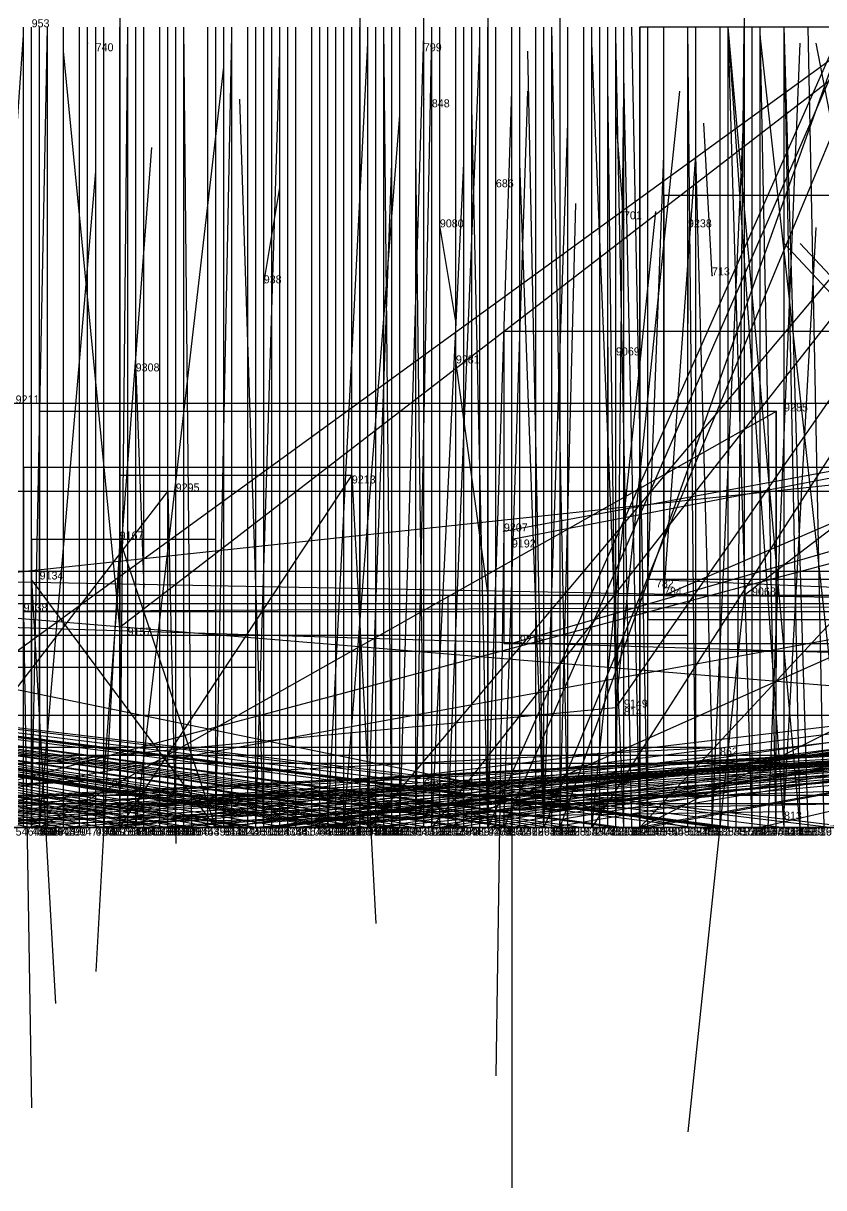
# Model space of a CAD drawing. Extents: x -0.07 to 1.1, y -0.07 to 1.1.
# Drawn here: x 0.804 to 0.904, y -0.045 to 0.1005 of the extents above; entities that cross this region are included whole.
import ezdxf

# ---------------------------------------------------------------- set-up
doc = ezdxf.new("R2010")
doc.units = 0
for name, color, linetype in [('Clients', 3, 'CONTINUOUS'), ('Facilities', 3, 'CONTINUOUS'), ('Facilities_lines', 3, 'CONTINUOUS'), ('Min_max_boxes', 1, 'CONTINUOUS'), ('Normals', 1, 'CONTINUOUS'), ('Source_points', 5, 'CONTINUOUS'), ('Text', 3, 'CONTINUOUS')]:
    doc.layers.add(name, color=color, linetype=linetype)

msp = doc.modelspace()

# ---------------------------------------------------------------- linework, layer by layer
at = {"layer": 'Clients', "color": 5}
for p in [(0.845, 0.044, 1), (0.822, 0.042, 1), (0.864, 0.037, 1), (0.816, 0.036, 1), (0.865, 0.036, 1), (0.805, 0.031, 1), (0.882, 0.031), (0.884, 0.029), (0.894, 0.029, 1), (0.804, 0.027, 1), (0.816, 0.025, 1), (0.865, 0.023, 1), (0.878, 0.015), (0.878, 0.015, 1), (0.89, 0.01), (0.814, 0.006), (0.854, 0.005), (0.899, 0.002), (0.804, 0, 0.488), (0.804, 0, 0.466), (0.805, 0, 0.075), (0.805, 0, 0.334), (0.805, 0, 0.665), (0.806, 0, 0.005), (0.806, 0, 0.811), (0.807, 0, 0.335), (0.807, 0, 0.262), (0.809, 0, 0.357), (0.809, 0, 0.463), (0.811, 0, 0.182), (0.812, 0, 0.784), (0.813, 0, 0.453), (0.813, 0, 0.494), (0.814, 0, 0.214), (0.814, 0, 0.836), (0.816, 0, 0.58), (0.817, 0, 0.234), (0.817, 0, 0.315), (0.818, 0, 0.114), (0.818, 0, 0.106), (0.818, 0, 0.311), (0.819, 0, 0.742), (0.821, 0, 0.141), (0.821, 0, 0.482), (0.821, 0, 0.594), (0.822, 0, 0.187), (0.822, 0, 0.145), (0.823, 0, 0.47), (0.824, 0, 0.093), (0.824, 0, 0.089), (0.824, 0, 0.398), (0.825, 0, 0.066), (0.827, 0, 0.463), (0.827, 0, 0.651), (0.828, 0, 0.238), (0.829, 0, 0.531), (0.829, 0, 0.855), (0.83, 0, 0.201), (0.832, 0, 0.299), (0.833, 0, 0.631), (0.834, 0, 0.014), (0.834, 0, 0.56), (0.835, 0, 0.551), (0.836, 0, 0.592), (0.837, 0, 0.142), (0.837, 0, 0.324), (0.838, 0, 0.636), (0.84, 0, 0.613), (0.841, 0, 0.453), (0.841, 0, 0.826), (0.842, 0, 0.082), (0.843, 0, 0.213), (0.843, 0, 0.835), (0.844, 0, 0.183), (0.844, 0, 0.272), (0.845, 0, 0.111), (0.845, 0, 0.757), (0.846, 0, 0.396), (0.847, 0, 0.103), (0.847, 0, 0.991), (0.848, 0, 0.479), (0.848, 0, 0.497), (0.848, 0, 0.64), (0.849, 0, 0.158), (0.85, 0, 0.07), (0.85, 0, 0.347), (0.851, 0, 0.079), (0.853, 0, 0.103), (0.853, 0, 0.726), (0.854, 0, 0.599), (0.855, 0, 0.146), (0.855, 0, 0.978), (0.856, 0, 0.553), (0.858, 0, 0.52), (0.859, 0, 0.314), (0.86, 0, 0.137), (0.862, 0, 0.009), (0.862, 0, 0.863), (0.862, 0, 0.96), (0.863, 0, 0.696), (0.864, 0, 0.96), (0.865, 0, 0.21), (0.865, 0, 0.622), (0.865, 0, 0.755), (0.866, 0, 0.215), (0.866, 0, 0.682), (0.868, 0, 0.108), (0.869, 0, 0.004), (0.869, 0, 0.97), (0.87, 0, 0.137), (0.87, 0, 0.556), (0.871, 0, 0.991), (0.872, 0, 0.071), (0.872, 0, 0.177), (0.874, 0, 0.121), (0.875, 0, 0.99), (0.878, 0, 0.158), (0.879, 0, 0.24), (0.879, 0, 0.199), (0.881, 0, 0.618), (0.882, 0, 0.633), (0.888, 0, 0.109), (0.888, 0, 0.113), (0.89, 0, 0.013), (0.891, 0, 0.142), (0.892, 0, 0.142), (0.893, 0, 0.085), (0.896, 0, 0.873), (0.899, 0, 0.221), (0.899, 0, 0.133)]:
    msp.add_point(p, dxfattribs=at)
at = {"layer": 'Facilities', "color": 3}
for p in [(0.812, 0.098), (0.854, 0.098), (0.854, 0.091), (0.862, 0.081), (0.879, 0.076), (0.856, 0.075, 1), (0.887, 0.075, 1), (0.89, 0.069), (0.834, 0.068), (0.877, 0.06, 1), (0.818, 0.057, 1), (0.858, 0.058, 1), (0.898, 0.052, 1), (0.816, 0, 0.916), (0.818, 0, 0.017), (0.821, 0, 0.895), (0.828, 0, 0.925), (0.833, 0, 0.937), (0.842, 0, 0.936), (0.844, 0, 0.968), (0.848, 0, 0.884), (0.851, 0, 0.926), (0.853, 0, 0.929), (0.855, 0, 0.436), (0.857, 0, 0.938), (0.86, 0, 0.49), (0.861, 0, 0.405), (0.869, 0, 0.036), (0.869, 0, 0.534), (0.87, 0, 0.784), (0.87, 0, 0.938), (0.875, 0, 0.481), (0.875, 0, 0.336), (0.875, 0, 0.712), (0.876, 0, 0.5), (0.877, 0, 0.585), (0.878, 0, 0.958), (0.879, 0, 0.034), (0.879, 0, 0.306), (0.88, 0, 0.924), (0.881, 0, 0.955), (0.882, 0, 0.059), (0.884, 0, 0.271), (0.884, 0, 0.666), (0.887, 0, 0.747), (0.887, 0, 0.884), (0.888, 0, 0.338), (0.888, 0, 0.747), (0.892, 0, 0.345), (0.892, 0, 0.684), (0.895, 0, 0.079), (0.895, 0, 0.278), (0.895, 0, 0.492), (0.895, 0, 0.553), (0.895, 0, 0.772), (0.895, 0, 0.826), (0.897, 0, 0.047), (0.898, 0, 0.416), (0.899, 0, 0.572), (0.899, 0, 0.543), (0.899, 0, 0.724), (0.901, 0, 0.649), (0.901, 0, 0.733), (0.902, 0, 0.832)]:
    msp.add_point(p, dxfattribs=at)
at = {"layer": 'Facilities_lines', "color": 3}
for p, q in [((0.973, 0.286, 1), (0.871, 0, 0.991)), ((0.977, 0.26, 1), (0.862, 0, 0.96)), ((0.977, 0.26, 1), (0.864, 0, 0.96)), ((0.977, 0.26, 1), (0.869, 0, 0.97)), ((0.964, 0.139, 1), (0.788, 0.011, 1)), ((0.964, 0.139, 1), (0.816, 0.025, 1)), ((0.964, 0.139, 1), (0.847, 0, 0.991)), ((0.964, 0.139, 1), (0.855, 0, 0.978)), ((0.964, 0.139, 1), (0.875, 0, 0.99)), ((0.964, 0.139, 1), (0.878, 0.015, 1)), ((1, 0.11, 0.94), (0.894, 0.029, 1)), ((0.881, 0, 0.955), (0.974, 0.1, 1)), ((1, 0.079, 0.058), (0.884, 0.029)), ((1, 0.062, 0.969), (0.864, 0.037, 1)), ((1, 0.062, 0.969), (0.865, 0.036, 1)), ((1, 0.062, 0.969), (0.865, 0.023, 1)), ((1, 0.053, 0.027), (0.767, 0.028)), ((0.898, 0.052, 1), (0.806, 0, 0.811)), ((0.881, 0, 0.955), (0.974, 0.047, 1)), ((0.816, 0, 0.916), (0.845, 0.044, 1)), ((0.792, 0.003, 1), (0.822, 0.042, 1)), ((0.792, 0.003, 1), (0.916, 0.036, 1)), ((0.828, 0, 0.925), (0.816, 0.036, 1)), ((0.792, 0.003, 1), (0.957, 0.033, 1)), ((0.733, 0.032), (0.998, 0.01)), ((0.733, 0.032), (1, 0.027, 0.005)), ((0.828, 0, 0.925), (0.805, 0.031, 1)), ((1, 0.026, 0.043), (0.882, 0.031)), ((0.665, 0.029), (0.868, 0, 0.108)), ((0.665, 0.029), (0.899, 0, 0.221)), ((0.665, 0.029), (0.818, 0, 0.114)), ((0.665, 0.029), (0.879, 0, 0.24)), ((0.665, 0.029), (0.814, 0, 0.214)), ((0.665, 0.029), (0.87, 0, 0.137)), ((0.665, 0.029), (0.891, 0, 0.142)), ((0.665, 0.029), (0.879, 0, 0.199)), ((0.665, 0.029), (0.805, 0, 0.075)), ((0.665, 0.029), (0.878, 0, 0.158)), ((0.665, 0.029), (0.824, 0, 0.093)), ((0.665, 0.029), (0.847, 0, 0.103)), ((0.665, 0.029), (0.822, 0, 0.187)), ((0.665, 0.029), (0.85, 0, 0.07)), ((0.665, 0.029), (0.866, 0, 0.215)), ((0.665, 0.029), (0.825, 0, 0.066)), ((0.665, 0.029), (0.872, 0, 0.071)), ((0.665, 0.029), (0.908, 0, 0.145)), ((0.665, 0.029), (0.822, 0, 0.145)), ((0.665, 0.029), (0.888, 0, 0.109)), ((0.665, 0.029), (0.83, 0, 0.201)), ((0.665, 0.029), (0.872, 0, 0.177)), ((0.665, 0.029), (0.893, 0, 0.085)), ((0.665, 0.029), (0.849, 0, 0.158)), ((0.665, 0.029), (0.828, 0, 0.238)), ((0.665, 0.029), (0.853, 0, 0.103)), ((0.665, 0.029), (0.817, 0, 0.234)), ((0.665, 0.029), (0.874, 0, 0.121)), ((0.665, 0.029), (0.899, 0, 0.133)), ((0.665, 0.029), (0.837, 0, 0.142)), ((0.665, 0.029), (0.892, 0, 0.142)), ((0.665, 0.029), (0.821, 0, 0.141)), ((0.665, 0.029), (0.842, 0, 0.082)), ((0.665, 0.029), (0.824, 0, 0.089)), ((0.665, 0.029), (0.905, 0, 0.093)), ((0.665, 0.029), (0.888, 0, 0.113)), ((0.665, 0.029), (0.845, 0, 0.111)), ((0.665, 0.029), (0.865, 0, 0.21)), ((0.665, 0.029), (0.811, 0, 0.182)), ((0.665, 0.029), (0.818, 0, 0.106)), ((0.665, 0.029), (0.843, 0, 0.213)), ((0.665, 0.029), (0.851, 0, 0.079)), ((0.665, 0.029), (0.844, 0, 0.183)), ((0.665, 0.029), (0.86, 0, 0.137)), ((0.665, 0.029), (0.855, 0, 0.146)), ((0.665, 0.029), (0.85, 0, 0.347)), ((0.665, 0.029), (0.837, 0, 0.324)), ((0.665, 0.029), (0.824, 0, 0.398)), ((0.665, 0.029), (0.805, 0, 0.334)), ((0.665, 0.029), (0.859, 0, 0.314)), ((0.665, 0.029), (0.807, 0, 0.335)), ((0.665, 0.029), (0.832, 0, 0.299)), ((0.665, 0.029), (0.809, 0, 0.357)), ((0.665, 0.029), (0.817, 0, 0.315)), ((0.665, 0.029), (0.844, 0, 0.272)), ((0.665, 0.029), (0.807, 0, 0.262)), ((0.665, 0.029), (0.818, 0, 0.311)), ((0.672, 0.029), (1, 0.019, 0.031)), ((1, 0.028, 0.948), (0.804, 0.027, 1)), ((0.857, 0, 0.938), (0.922, 0.029, 1)), ((0.887, 0, 0.884), (0.77, 0.024, 1)), ((1, 0.024, 0.977), (0.799, 0, 0.855)), ((1, 0.024, 0.977), (0.814, 0, 0.836)), ((1, 0.024, 0.977), (0.829, 0, 0.855)), ((1, 0.024, 0.977), (0.841, 0, 0.826)), ((1, 0.024, 0.977), (0.843, 0, 0.835)), ((1, 0.024, 0.977), (0.862, 0, 0.863)), ((1, 0.024, 0.977), (0.896, 0, 0.873)), ((1, 0.022, 0.538), (0.816, 0, 0.58)), ((1, 0.022, 0.538), (0.829, 0, 0.531)), ((1, 0.022, 0.538), (0.834, 0, 0.56)), ((1, 0.022, 0.538), (0.835, 0, 0.551)), ((1, 0.022, 0.538), (0.836, 0, 0.592)), ((1, 0.022, 0.538), (0.848, 0, 0.479)), ((1, 0.022, 0.538), (0.848, 0, 0.497)), ((1, 0.022, 0.538), (0.854, 0, 0.599)), ((1, 0.022, 0.538), (0.856, 0, 0.553)), ((1, 0.022, 0.538), (0.858, 0, 0.52)), ((1, 0.022, 0.538), (0.865, 0, 0.622)), ((1, 0.022, 0.538), (0.87, 0, 0.556)), ((1, 0.022, 0.538), (0.881, 0, 0.618)), ((1, 0.022, 0.538), (0.882, 0, 0.633)), ((0.833, 0, 0.937), (0.722, 0.02, 1)), ((0.72, 0, 0.044), (0.878, 0.015)), ((0.833, 0, 0.937), (0.723, 0.016, 1)), ((1, 0.014, 0.541), (0.727, 0, 0.52)), ((1, 0.014, 0.541), (0.731, 0, 0.516)), ((1, 0.014, 0.541), (0.732, 0, 0.534)), ((1, 0.014, 0.541), (0.739, 0, 0.554)), ((1, 0.014, 0.541), (0.757, 0, 0.54)), ((1, 0.014, 0.541), (0.765, 0, 0.57)), ((1, 0.014, 0.541), (0.769, 0, 0.54)), ((1, 0.014, 0.541), (0.773, 0, 0.518)), ((1, 0.014, 0.541), (0.777, 0, 0.521)), ((1, 0.014, 0.541), (0.78, 0, 0.588)), ((1, 0.014, 0.541), (0.785, 0, 0.599)), ((1, 0.014, 0.541), (0.789, 0, 0.49)), ((1, 0.014, 0.541), (0.797, 0, 0.478)), ((1, 0.014, 0.541), (0.804, 0, 0.488)), ((1, 0.014, 0.541), (0.804, 0, 0.466)), ((1, 0.014, 0.541), (0.809, 0, 0.463)), ((1, 0.014, 0.541), (0.813, 0, 0.453)), ((1, 0.014, 0.541), (0.813, 0, 0.494)), ((1, 0.014, 0.541), (0.821, 0, 0.482)), ((1, 0.014, 0.541), (0.821, 0, 0.594)), ((1, 0.014, 0.541), (0.823, 0, 0.47)), ((1, 0.014, 0.541), (0.827, 0, 0.463)), ((1, 0.014, 0.541), (0.833, 0, 0.631)), ((1, 0.014, 0.541), (0.838, 0, 0.636)), ((1, 0.014, 0.541), (0.84, 0, 0.613)), ((1, 0.014, 0.541), (0.841, 0, 0.453)), ((1, 0.014, 0.541), (0.848, 0, 0.64)), ((0.699, 0, 0.044), (0.89, 0.01)), ((0.769, 0, 0.036), (0.928, 0.009)), ((1, 0.008, 0.779), (0.781, 0, 0.787)), ((0.72, 0, 0.044), (0.814, 0.006)), ((0.72, 0, 0.044), (0.854, 0.005)), ((0.753, 0, 0.054), (0.957, 0.004)), ((0.769, 0, 0.036), (0.899, 0.002)), ((0.899, 0, 0.724), (0.678, 0, 0.749)), ((0.869, 0, 0.534), (0.679, 0, 0.52)), ((0.86, 0, 0.49), (0.682, 0, 0.508)), ((0.899, 0, 0.724), (0.685, 0, 0.741)), ((0.899, 0, 0.724), (0.688, 0, 0.753)), ((0.936, 0, 0.522), (0.698, 0, 0.518)), ((0.944, 0, 0.639), (0.702, 0, 0.64)), ((0.877, 0, 0.585), (0.707, 0, 0.586)), ((0.929, 0, 0.69), (0.707, 0, 0.664)), ((0.974, 0, 0.685), (0.709, 0, 0.682)), ((0.973, 0, 0.703), (0.71, 0, 0.694)), ((0.901, 0, 0.649), (0.712, 0, 0.611)), ((0.877, 0, 0.585), (0.715, 0, 0.591)), ((0.72, 0, 0.044), (0.806, 0, 0.005)), ((0.72, 0, 0.044), (0.834, 0, 0.014)), ((0.72, 0, 0.044), (0.944, 0, 0.013)), ((0.72, 0, 0.044), (0.89, 0, 0.013)), ((0.72, 0, 0.044), (0.862, 0, 0.009)), ((0.72, 0, 0.044), (0.869, 0, 0.004)), ((0.72, 0, 0.044), (0.95, 0, 0.024)), ((0.944, 0, 0.639), (0.731, 0, 0.65)), ((0.944, 0, 0.639), (0.732, 0, 0.629)), ((0.944, 0, 0.639), (0.734, 0, 0.637)), ((0.944, 0, 0.639), (0.736, 0, 0.594)), ((0.944, 0, 0.639), (0.738, 0, 0.648)), ((0.944, 0, 0.639), (0.743, 0, 0.625)), ((0.944, 0, 0.639), (0.745, 0, 0.595)), ((0.973, 0, 0.703), (0.745, 0, 0.732)), ((0.973, 0, 0.703), (0.751, 0, 0.708)), ((0.942, 0, 0.842), (0.761, 0, 0.852)), ((0.973, 0, 0.703), (0.762, 0, 0.736)), ((0.942, 0, 0.842), (0.762, 0, 0.831)), ((0.87, 0, 0.784), (0.763, 0, 0.848)), ((0.913, 0, 0.785), (0.763, 0, 0.792)), ((0.765, 0, 0.047), (0.968, 0, 0.012)), ((0.992, 0, 0.656), (0.765, 0, 0.63)), ((0.974, 0, 0.685), (0.766, 0, 0.648)), ((0.973, 0, 0.703), (0.768, 0, 0.683)), ((0.968, 0, 0.488), (0.769, 0, 0.491)), ((0.944, 0, 0.639), (0.769, 0, 0.618)), ((0.992, 0, 0.656), (0.769, 0, 0.629)), ((0.913, 0, 0.785), (0.773, 0, 0.81)), ((0.973, 0, 0.703), (0.774, 0, 0.674)), ((0.973, 0, 0.703), (0.775, 0, 0.721)), ((0.973, 0, 0.703), (0.777, 0, 0.668)), ((0.973, 0, 0.703), (0.779, 0, 0.723)), ((0.974, 0, 0.685), (0.78, 0, 0.621)), ((0.973, 0, 0.703), (0.78, 0, 0.717)), ((0.973, 0, 0.703), (0.786, 0, 0.642)), ((0.973, 0, 0.703), (0.786, 0, 0.749)), ((0.974, 0, 0.685), (0.789, 0, 0.613)), ((0.973, 0, 0.703), (0.792, 0, 0.694)), ((0.973, 0, 0.703), (0.794, 0, 0.65)), ((0.973, 0, 0.703), (0.797, 0, 0.626)), ((0.973, 0, 0.703), (0.803, 0, 0.714)), ((0.973, 0, 0.703), (0.805, 0, 0.665)), ((0.973, 0, 0.703), (0.812, 0, 0.784)), ((0.973, 0, 0.703), (0.819, 0, 0.742)), ((0.973, 0, 0.703), (0.827, 0, 0.651)), ((0.973, 0, 0.703), (0.845, 0, 0.757)), ((0.973, 0, 0.28), (0.846, 0, 0.396)), ((0.973, 0, 0.703), (0.853, 0, 0.726)), ((0.973, 0, 0.703), (0.863, 0, 0.696)), ((0.973, 0, 0.703), (0.865, 0, 0.755)), ((0.973, 0, 0.703), (0.866, 0, 0.682))]:
    msp.add_line(p, q, dxfattribs=at)
at = {"layer": 'Min_max_boxes', "color": 1}
for p, q in [((0.862, 0.466, 0.76), (0.862, 0, 0.76)), ((0.862, 0.466, 1), (0.862, 0, 1)), ((0.816, 0.32, 0.346), (0.816, 0, 0.346)), ((0.816, 0.32, 0.689), (0.816, 0, 0.689)), ((0.871, 0.286, 0.991), (0.871, 0, 0.991)), ((0.871, 0.286, 1), (0.871, 0, 1)), ((0.846, 0.141, 0.28), (0.846, 0, 0.28)), ((0.846, 0.141, 0.396), (0.846, 0, 0.396)), ((0.894, 0.11, 0.94), (0.894, 0.029, 0.94)), ((0.894, 0.11, 1), (0.894, 0.029, 1)), ((0.974, 0.1, 0.955), (0.881, 0.1, 0.955)), ((0.881, 0.1, 0.955), (0.881, 0, 0.955)), ((0.974, 0.1, 1), (0.881, 0.1, 1)), ((0.881, 0.1, 1), (0.881, 0, 1)), ((0.881, 0.1, 0.955), (0.881, 0.1, 1)), ((1, 0.079), (0.884, 0.079)), ((0.884, 0.079), (0.884, 0.029)), ((1, 0.079, 0.058), (0.884, 0.079, 0.058)), ((0.884, 0.079, 0.058), (0.884, 0.029, 0.058)), ((0.884, 0.079), (0.884, 0.079, 0.058)), ((1, 0.062, 0.969), (0.864, 0.062, 0.969)), ((0.864, 0.062, 0.969), (0.864, 0.023, 0.969)), ((1, 0.062, 1), (0.864, 0.062, 1)), ((0.864, 0.062, 1), (0.864, 0.023, 1)), ((0.864, 0.062, 0.969), (0.864, 0.062, 1)), ((1, 0.053), (0.767, 0.053)), ((1, 0.053, 0.027), (0.767, 0.053, 0.027)), ((0.898, 0.052, 0.811), (0.806, 0.052, 0.811)), ((0.806, 0.052, 0.811), (0.806, 0, 0.811)), ((0.898, 0.052, 1), (0.806, 0.052, 1)), ((0.806, 0.052, 1), (0.806, 0, 1)), ((0.806, 0.052, 0.811), (0.806, 0.052, 1)), ((0.898, 0, 0.811), (0.898, 0.052, 0.811)), ((0.898, 0, 1), (0.898, 0.052, 1)), ((0.898, 0.052, 0.811), (0.898, 0.052, 1)), ((1, 0.045, 0.948), (0.804, 0.045, 0.948)), ((0.804, 0.045, 0.948), (0.804, 0.027, 0.948)), ((1, 0.045, 1), (0.804, 0.045, 1)), ((0.804, 0.045, 1), (0.804, 0.027, 1)), ((0.804, 0.045, 0.948), (0.804, 0.045, 1)), ((0.845, 0.044, 0.916), (0.816, 0.044, 0.916)), ((0.816, 0.044, 0.916), (0.816, 0, 0.916)), ((0.845, 0.044, 1), (0.816, 0.044, 1)), ((0.816, 0.044, 1), (0.816, 0, 1)), ((0.816, 0.044, 0.916), (0.816, 0.044, 1)), ((0.845, 0, 0.916), (0.845, 0.044, 0.916)), ((0.845, 0, 1), (0.845, 0.044, 1)), ((0.845, 0.044, 0.916), (0.845, 0.044, 1)), ((0.957, 0.042, 1), (0.792, 0.042, 1)), ((0.957, 0.042, 1), (0.792, 0.042, 1)), ((0.828, 0.036, 0.925), (0.805, 0.036, 0.925)), ((0.805, 0.036, 0.925), (0.805, 0, 0.925)), ((0.828, 0.036, 1), (0.805, 0.036, 1)), ((0.805, 0.036, 1), (0.805, 0, 1)), ((0.805, 0.036, 0.925), (0.805, 0.036, 1)), ((0.828, 0, 0.925), (0.828, 0.036, 0.925)), ((0.828, 0, 1), (0.828, 0.036, 1)), ((0.828, 0.036, 0.925), (0.828, 0.036, 1)), ((1, 0.032), (0.67, 0.032)), ((1, 0.032, 0.124), (0.67, 0.032, 0.124)), ((1, 0.031), (0.882, 0.031)), ((0.882, 0.031), (0.882, 0.026)), ((1, 0.031, 0.043), (0.882, 0.031, 0.043)), ((0.882, 0.031, 0.043), (0.882, 0.026, 0.043)), ((0.882, 0.031), (0.882, 0.031, 0.043)), ((0.908, 0.029), (0.506, 0.029)), ((0.908, 0.029, 0.504), (0.506, 0.029, 0.504)), ((1, 0.029), (0.555, 0.029)), ((1, 0.029, 0.212), (0.555, 0.029, 0.212)), ((0.767, 0.028), (1, 0.028)), ((0.767, 0.028, 0.027), (1, 0.028, 0.027)), ((0.922, 0.029, 0.938), (0.857, 0.029, 0.938)), ((0.857, 0.029, 0.938), (0.857, 0, 0.938)), ((0.922, 0.029, 1), (0.857, 0.029, 1)), ((0.857, 0.029, 1), (0.857, 0, 1)), ((0.857, 0.029, 0.938), (0.857, 0.029, 1)), ((0.884, 0.029), (1, 0.029)), ((0.884, 0.029, 0.058), (1, 0.029, 0.058)), ((0.884, 0.029), (0.884, 0.029, 0.058)), ((0.894, 0.029, 0.94), (1, 0.029, 0.94)), ((0.894, 0.029, 1), (1, 0.029, 1)), ((0.894, 0.029, 0.94), (0.894, 0.029, 1)), ((0.804, 0.027, 0.948), (1, 0.027, 0.948)), ((0.804, 0.027, 1), (1, 0.027, 1)), ((0.804, 0.027, 0.948), (0.804, 0.027, 1)), ((0.882, 0.026), (1, 0.026)), ((0.882, 0.026, 0.043), (1, 0.026, 0.043)), ((0.882, 0.026), (0.882, 0.026, 0.043)), ((0.887, 0.024, 0.884), (0.77, 0.024, 0.884)), ((0.887, 0.024, 1), (0.77, 0.024, 1)), ((0.887, 0, 0.884), (0.887, 0.024, 0.884)), ((0.887, 0, 1), (0.887, 0.024, 1)), ((0.887, 0.024, 0.884), (0.887, 0.024, 1)), ((0.95, 0.022), (0.514, 0.022)), ((0.95, 0.022, 0.044), (0.514, 0.022, 0.044)), ((0.864, 0.023, 0.969), (1, 0.023, 0.969)), ((0.864, 0.023, 1), (1, 0.023, 1)), ((0.864, 0.023, 0.969), (0.864, 0.023, 1)), ((0.833, 0.02, 0.937), (0.722, 0.02, 0.937)), ((0.833, 0.02, 1), (0.722, 0.02, 1)), ((0.833, 0, 0.937), (0.833, 0.02, 0.937)), ((0.833, 0, 1), (0.833, 0.02, 1)), ((0.833, 0.02, 0.937), (0.833, 0.02, 1)), ((1, 0.014, 0.453), (0.727, 0.014, 0.453)), ((1, 0.014, 0.64), (0.727, 0.014, 0.64)), ((0.89, 0.01), (0.699, 0.01)), ((0.89, 0.01, 0.044), (0.699, 0.01, 0.044)), ((0.928, 0.009), (0.769, 0.009)), ((0.928, 0.009, 0.036), (0.769, 0.009, 0.036)), ((0.89, 0), (0.89, 0.01)), ((0.89, 0, 0.044), (0.89, 0.01, 0.044)), ((0.89, 0.01), (0.89, 0.01, 0.044)), ((1, 0.008, 0.779), (0.781, 0.008, 0.779)), ((1, 0.008, 0.787), (0.781, 0.008, 0.787)), ((0.957, 0.004), (0.753, 0.004)), ((0.957, 0.004, 0.054), (0.753, 0.004, 0.054)), ((0.792, 0.003, 1), (0.957, 0.003, 1)), ((0.792, 0.003, 1), (0.957, 0.003, 1)), ((0.506, 0), (0.908, 0)), ((0.506, 0, 0.504), (0.908, 0, 0.504)), ((0.514, 0), (0.95, 0)), ((0.514, 0, 0.044), (0.95, 0, 0.044)), ((0.555, 0), (1, 0)), ((0.555, 0, 0.212), (1, 0, 0.212)), ((0.67, 0), (1, 0)), ((0.67, 0, 0.124), (1, 0, 0.124)), ((0.678, 0, 0.724), (0.899, 0, 0.724)), ((0.899, 0, 0.724), (0.678, 0, 0.724)), ((0.678, 0, 0.753), (0.899, 0, 0.753)), ((0.899, 0, 0.753), (0.678, 0, 0.753)), ((0.679, 0, 0.52), (0.869, 0, 0.52)), ((0.869, 0, 0.52), (0.679, 0, 0.52)), ((0.679, 0, 0.534), (0.869, 0, 0.534)), ((0.869, 0, 0.534), (0.679, 0, 0.534)), ((0.682, 0, 0.49), (0.86, 0, 0.49)), ((0.86, 0, 0.49), (0.682, 0, 0.49)), ((0.682, 0, 0.508), (0.86, 0, 0.508)), ((0.86, 0, 0.508), (0.682, 0, 0.508)), ((0.698, 0, 0.518), (0.936, 0, 0.518)), ((0.936, 0, 0.518), (0.698, 0, 0.518)), ((0.698, 0, 0.522), (0.936, 0, 0.522)), ((0.936, 0, 0.522), (0.698, 0, 0.522)), ((0.699, 0), (0.89, 0)), ((0.699, 0, 0.044), (0.89, 0, 0.044)), ((0.702, 0, 0.594), (0.944, 0, 0.594)), ((0.944, 0, 0.594), (0.702, 0, 0.594)), ((0.702, 0, 0.65), (0.944, 0, 0.65)), ((0.944, 0, 0.65), (0.702, 0, 0.65)), ((0.707, 0, 0.585), (0.877, 0, 0.585)), ((0.877, 0, 0.585), (0.707, 0, 0.585)), ((0.707, 0, 0.591), (0.877, 0, 0.591)), ((0.877, 0, 0.591), (0.707, 0, 0.591)), ((0.707, 0, 0.664), (0.929, 0, 0.664)), ((0.929, 0, 0.664), (0.707, 0, 0.664)), ((0.707, 0, 0.69), (0.929, 0, 0.69)), ((0.929, 0, 0.69), (0.707, 0, 0.69)), ((0.709, 0, 0.613), (0.974, 0, 0.613)), ((0.974, 0, 0.613), (0.709, 0, 0.613)), ((0.709, 0, 0.685), (0.974, 0, 0.685)), ((0.974, 0, 0.685), (0.709, 0, 0.685)), ((0.71, 0, 0.626), (1, 0, 0.626)), ((0.71, 0, 0.784), (1, 0, 0.784)), ((0.712, 0, 0.611), (0.901, 0, 0.611)), ((0.901, 0, 0.611), (0.712, 0, 0.611)), ((0.712, 0, 0.649), (0.901, 0, 0.649)), ((0.901, 0, 0.649), (0.712, 0, 0.649)), ((0.722, 0, 0.937), (0.833, 0, 0.937)), ((0.722, 0, 1), (0.833, 0, 1)), ((0.727, 0, 0.453), (1, 0, 0.453)), ((0.727, 0, 0.64), (1, 0, 0.64)), ((0.753, 0), (0.957, 0)), ((0.753, 0, 0.054), (0.957, 0, 0.054)), ((0.761, 0, 0.831), (0.942, 0, 0.831)), ((0.942, 0, 0.831), (0.761, 0, 0.831)), ((0.761, 0, 0.852), (0.942, 0, 0.852)), ((0.942, 0, 0.852), (0.761, 0, 0.852)), ((0.763, 0, 0.784), (0.87, 0, 0.784)), ((0.87, 0, 0.784), (0.763, 0, 0.784)), ((0.763, 0, 0.848), (0.87, 0, 0.848)), ((0.87, 0, 0.848), (0.763, 0, 0.848)), ((0.763, 0, 0.785), (0.913, 0, 0.785)), ((0.913, 0, 0.785), (0.763, 0, 0.785)), ((0.763, 0, 0.81), (0.913, 0, 0.81)), ((0.913, 0, 0.81), (0.763, 0, 0.81)), ((0.765, 0, 0.012), (0.968, 0, 0.012)), ((0.968, 0, 0.012), (0.765, 0, 0.012)), ((0.765, 0, 0.047), (0.968, 0, 0.047)), ((0.968, 0, 0.047), (0.765, 0, 0.047)), ((0.765, 0, 0.629), (0.992, 0, 0.629)), ((0.992, 0, 0.629), (0.765, 0, 0.629)), ((0.765, 0, 0.656), (0.992, 0, 0.656)), ((0.992, 0, 0.656), (0.765, 0, 0.656)), ((0.769, 0), (0.928, 0)), ((0.769, 0, 0.036), (0.928, 0, 0.036)), ((0.769, 0, 0.488), (0.968, 0, 0.488)), ((0.968, 0, 0.488), (0.769, 0, 0.488)), ((0.769, 0, 0.491), (0.968, 0, 0.491)), ((0.968, 0, 0.491), (0.769, 0, 0.491)), ((0.77, 0, 0.884), (0.887, 0, 0.884)), ((0.77, 0, 1), (0.887, 0, 1)), ((0.781, 0, 0.779), (1, 0, 0.779)), ((0.781, 0, 0.787), (1, 0, 0.787)), ((0.788, 0, 0.978), (0.964, 0, 0.978)), ((0.788, 0, 1), (0.964, 0, 1)), ((0.799, 0, 0.826), (1, 0, 0.826)), ((0.799, 0, 1), (1, 0, 1)), ((0.805, 0, 0.925), (0.828, 0, 0.925)), ((0.805, 0, 1), (0.828, 0, 1)), ((0.805, 0, 0.925), (0.805, 0, 1)), ((0.806, 0, 0.811), (0.898, 0, 0.811)), ((0.806, 0, 1), (0.898, 0, 1)), ((0.806, 0, 0.811), (0.806, 0, 1)), ((0.816, 0, 0.346), (1, 0, 0.346)), ((0.816, 0, 0.689), (1, 0, 0.689)), ((0.816, 0, 0.346), (0.816, 0, 0.689)), ((0.816, 0, 0.916), (0.845, 0, 0.916)), ((0.816, 0, 1), (0.845, 0, 1)), ((0.816, 0, 0.916), (0.816, 0, 1)), ((0.828, 0, 0.925), (0.828, 0, 1)), ((0.833, 0, 0.937), (0.833, 0, 1)), ((0.845, 0, 0.916), (0.845, 0, 1)), ((0.846, 0, 0.28), (1, 0, 0.28)), ((0.846, 0, 0.396), (1, 0, 0.396)), ((0.846, 0, 0.28), (0.846, 0, 0.396)), ((0.857, 0, 0.938), (0.922, 0, 0.938)), ((0.857, 0, 1), (0.922, 0, 1)), ((0.857, 0, 0.938), (0.857, 0, 1)), ((0.86, 0, 0.49), (0.86, 0, 0.49)), ((0.86, 0, 0.508), (0.86, 0, 0.508)), ((0.86, 0, 0.49), (0.86, 0, 0.508)), ((0.86, 0, 0.49), (0.86, 0, 0.508)), ((0.862, 0, 0.76), (1, 0, 0.76)), ((0.862, 0, 1), (1, 0, 1)), ((0.862, 0, 0.76), (0.862, 0, 1)), ((0.869, 0, 0.52), (0.869, 0, 0.52)), ((0.869, 0, 0.534), (0.869, 0, 0.534)), ((0.869, 0, 0.52), (0.869, 0, 0.534)), ((0.869, 0, 0.52), (0.869, 0, 0.534)), ((0.87, 0, 0.784), (0.87, 0, 0.784)), ((0.87, 0, 0.848), (0.87, 0, 0.848)), ((0.87, 0, 0.784), (0.87, 0, 0.848)), ((0.87, 0, 0.784), (0.87, 0, 0.848)), ((0.871, 0, 0.991), (0.973, 0, 0.991)), ((0.871, 0, 1), (0.973, 0, 1)), ((0.871, 0, 0.991), (0.871, 0, 1)), ((0.877, 0, 0.585), (0.877, 0, 0.585)), ((0.877, 0, 0.591), (0.877, 0, 0.591)), ((0.877, 0, 0.585), (0.877, 0, 0.591)), ((0.877, 0, 0.585), (0.877, 0, 0.591)), ((0.881, 0, 0.955), (0.974, 0, 0.955)), ((0.881, 0, 1), (0.974, 0, 1)), ((0.881, 0, 0.955), (0.881, 0, 1)), ((0.887, 0, 0.884), (0.887, 0, 1)), ((0.89, 0), (0.89, 0, 0.044)), ((0.898, 0, 0.811), (0.898, 0, 1)), ((0.899, 0, 0.724), (0.899, 0, 0.724)), ((0.899, 0, 0.753), (0.899, 0, 0.753)), ((0.899, 0, 0.724), (0.899, 0, 0.753)), ((0.899, 0, 0.724), (0.899, 0, 0.753)), ((0.901, 0, 0.611), (0.901, 0, 0.611)), ((0.901, 0, 0.649), (0.901, 0, 0.649)), ((0.901, 0, 0.611), (0.901, 0, 0.649)), ((0.901, 0, 0.611), (0.901, 0, 0.649))]:
    msp.add_line(p, q, dxfattribs=at)
at = {"layer": 'Normals', "color": 1}
for p, q in [((0.854, 0.098), (0.854, 0.102, 0.1)), ((0.797, 0, 0.059), (0.804, 0.099, 0.067)), ((0.804, 0, 0.488), (0.804, 0.1, 0.488)), ((0.804, 0, 0.466), (0.804, 0.1, 0.466)), ((0.805, 0, 0.075), (0.807, 0.1, 0.078)), ((0.805, 0, 0.334), (0.805, 0.1, 0.334)), ((0.805, 0, 0.665), (0.805, 0.1, 0.665)), ((0.806, 0, 0.811), (0.806, 0.1, 0.811)), ((0.807, 0, 0.335), (0.807, 0.1, 0.335)), ((0.807, 0, 0.262), (0.807, 0.1, 0.262)), ((0.809, 0, 0.463), (0.809, 0.1, 0.463)), ((0.809, 0, 0.357), (0.809, 0.1, 0.357)), ((0.811, 0, 0.182), (0.811, 0.1, 0.182)), ((0.812, 0, 0.784), (0.812, 0.1, 0.784)), ((0.812, 0.098), (0.812, 0.099, 0.1)), ((0.813, 0, 0.453), (0.813, 0.1, 0.453)), ((0.813, 0, 0.494), (0.813, 0.1, 0.494)), ((0.814, 0, 0.214), (0.814, 0.1, 0.214)), ((0.814, 0, 0.836), (0.814, 0.1, 0.836)), ((0.816, 0, 0.58), (0.816, 0.1, 0.58)), ((0.816, 0, 0.916), (0.817, 0.1, 0.907)), ((0.817, 0, 0.234), (0.817, 0.1, 0.234)), ((0.817, 0, 0.315), (0.817, 0.1, 0.315)), ((0.818, 0, 0.114), (0.818, 0.1, 0.114)), ((0.818, 0, 0.106), (0.818, 0.1, 0.106)), ((0.818, 0, 0.311), (0.818, 0.1, 0.311)), ((0.819, 0, 0.742), (0.819, 0.1, 0.742)), ((0.821, 0, 0.141), (0.821, 0.1, 0.141)), ((0.821, 0, 0.482), (0.821, 0.1, 0.482)), ((0.821, 0, 0.594), (0.821, 0.1, 0.594)), ((0.821, 0, 0.895), (0.821, 0.1, 0.895)), ((0.822, 0, 0.187), (0.822, 0.1, 0.187)), ((0.822, 0, 0.145), (0.822, 0.1, 0.145)), ((0.823, 0, 0.47), (0.823, 0.1, 0.47)), ((0.824, 0, 0.093), (0.824, 0.1, 0.093)), ((0.825, 0, 0.066), (0.824, 0.1, 0.067)), ((0.824, 0, 0.089), (0.824, 0.1, 0.089)), ((0.824, 0, 0.398), (0.824, 0.1, 0.398)), ((0.827, 0, 0.463), (0.827, 0.1, 0.463)), ((0.827, 0, 0.651), (0.827, 0.1, 0.651)), ((0.828, 0, 0.238), (0.828, 0.1, 0.238)), ((0.828, 0, 0.925), (0.83, 0.099, 0.909)), ((0.829, 0, 0.531), (0.829, 0.1, 0.531)), ((0.829, 0, 0.855), (0.829, 0.1, 0.855)), ((0.83, 0, 0.201), (0.83, 0.1, 0.201)), ((0.832, 0, 0.299), (0.832, 0.1, 0.299)), ((0.833, 0, 0.631), (0.833, 0.1, 0.631)), ((0.834, 0, 0.56), (0.834, 0.1, 0.56)), ((0.835, 0, 0.551), (0.835, 0.1, 0.551)), ((0.836, 0, 0.592), (0.836, 0.1, 0.592)), ((0.837, 0, 0.142), (0.837, 0.1, 0.142)), ((0.837, 0, 0.324), (0.837, 0.1, 0.324)), ((0.838, 0, 0.636), (0.838, 0.1, 0.636)), ((0.84, 0, 0.613), (0.84, 0.1, 0.613)), ((0.841, 0, 0.453), (0.841, 0.1, 0.453)), ((0.841, 0, 0.826), (0.841, 0.1, 0.826)), ((0.842, 0, 0.082), (0.842, 0.1, 0.082)), ((0.843, 0, 0.213), (0.843, 0.1, 0.213)), ((0.843, 0, 0.835), (0.843, 0.1, 0.835)), ((0.844, 0, 0.183), (0.844, 0.1, 0.183)), ((0.844, 0, 0.272), (0.844, 0.1, 0.272)), ((0.845, 0, 0.111), (0.845, 0.1, 0.111)), ((0.845, 0, 0.757), (0.845, 0.1, 0.757)), ((0.846, 0, 0.396), (0.846, 0.1, 0.396)), ((0.847, 0, 0.103), (0.847, 0.1, 0.103)), ((0.848, 0, 0.497), (0.848, 0.1, 0.497)), ((0.848, 0, 0.479), (0.848, 0.1, 0.479)), ((0.848, 0, 0.64), (0.848, 0.1, 0.64)), ((0.848, 0, 0.884), (0.848, 0.1, 0.884)), ((0.85, 0, 0.07), (0.849, 0.1, 0.072)), ((0.849, 0, 0.158), (0.849, 0.1, 0.158)), ((0.85, 0, 0.347), (0.85, 0.1, 0.347)), ((0.851, 0, 0.079), (0.851, 0.1, 0.079)), ((0.851, 0, 0.926), (0.854, 0.099, 0.911)), ((0.853, 0, 0.103), (0.853, 0.1, 0.103)), ((0.853, 0, 0.726), (0.853, 0.1, 0.726)), ((0.853, 0, 0.929), (0.855, 0.099, 0.914)), ((0.854, 0, 0.599), (0.854, 0.1, 0.599)), ((0.855, 0, 0.146), (0.855, 0.1, 0.146)), ((0.855, 0, 0.436), (0.855, 0.1, 0.436)), ((0.856, 0, 0.553), (0.856, 0.1, 0.553)), ((0.858, 0, 0.52), (0.858, 0.1, 0.52)), ((0.859, 0, 0.314), (0.859, 0.1, 0.314)), ((0.86, 0, 0.137), (0.86, 0.1, 0.137)), ((0.86, 0, 0.49), (0.86, 0.1, 0.49)), ((0.861, 0, 0.405), (0.861, 0.1, 0.405)), ((0.862, 0, 0.863), (0.862, 0.1, 0.863)), ((0.863, 0, 0.696), (0.863, 0.1, 0.696)), ((0.865, 0, 0.21), (0.865, 0.1, 0.21)), ((0.865, 0, 0.755), (0.865, 0.1, 0.755)), ((0.865, 0, 0.622), (0.865, 0.1, 0.622)), ((0.866, 0, 0.215), (0.866, 0.1, 0.215)), ((0.866, 0, 0.682), (0.866, 0.1, 0.682)), ((0.868, 0, 0.108), (0.868, 0.1, 0.108)), ((0.869, 0, 0.534), (0.869, 0.1, 0.534)), ((0.87, 0, 0.137), (0.87, 0.1, 0.137)), ((0.872, 0, 0.071), (0.87, 0.1, 0.077)), ((0.87, 0, 0.556), (0.87, 0.1, 0.556)), ((0.87, 0, 0.784), (0.87, 0.1, 0.784)), ((0.872, 0, 0.177), (0.872, 0.1, 0.177)), ((0.874, 0, 0.121), (0.874, 0.1, 0.121)), ((0.875, 0, 0.481), (0.875, 0.1, 0.481)), ((0.875, 0, 0.336), (0.875, 0.1, 0.336)), ((0.875, 0, 0.712), (0.875, 0.1, 0.712)), ((0.876, 0, 0.5), (0.876, 0.1, 0.5)), ((0.877, 0, 0.585), (0.877, 0.1, 0.585)), ((0.878, 0, 0.158), (0.878, 0.1, 0.158)), ((0.88, 0, 0.924), (0.878, 0.099, 0.911)), ((0.879, 0, 0.24), (0.879, 0.1, 0.24)), ((0.879, 0, 0.199), (0.879, 0.1, 0.199)), ((0.879, 0, 0.306), (0.879, 0.1, 0.306)), ((0.882, 0, 0.059), (0.88, 0.1, 0.068)), ((0.881, 0, 0.618), (0.881, 0.1, 0.618)), ((0.882, 0, 0.633), (0.882, 0.1, 0.633)), ((0.884, 0, 0.271), (0.884, 0.1, 0.271)), ((0.884, 0, 0.666), (0.884, 0.1, 0.666)), ((0.888, 0, 0.747), (0.887, 0.1, 0.747)), ((0.887, 0, 0.747), (0.887, 0.1, 0.747)), ((0.887, 0, 0.884), (0.887, 0.1, 0.884)), ((0.888, 0, 0.109), (0.888, 0.1, 0.109)), ((0.888, 0, 0.113), (0.888, 0.1, 0.113)), ((0.888, 0, 0.338), (0.888, 0.1, 0.338)), ((0.891, 0, 0.142), (0.891, 0.1, 0.142)), ((0.892, 0, 0.142), (0.892, 0.1, 0.142)), ((0.892, 0, 0.345), (0.892, 0.1, 0.345)), ((0.899, 0, 0.724), (0.892, 0.1, 0.724)), ((0.892, 0, 0.684), (0.892, 0.1, 0.684)), ((0.901, 0, 0.733), (0.892, 0.1, 0.732)), ((0.895, 0, 0.772), (0.892, 0.1, 0.771)), ((0.893, 0, 0.085), (0.894, 0.1, 0.087)), ((0.895, 0, 0.079), (0.895, 0.1, 0.083)), ((0.895, 0, 0.278), (0.895, 0.1, 0.278)), ((0.895, 0, 0.492), (0.895, 0.1, 0.492)), ((0.895, 0, 0.553), (0.895, 0.1, 0.553)), ((0.895, 0, 0.826), (0.895, 0.1, 0.826)), ((0.898, 0, 0.416), (0.896, 0.1, 0.415)), ((0.896, 0, 0.873), (0.896, 0.1, 0.873)), ((0.907, 0, 0.708), (0.896, 0.099, 0.708)), ((0.899, 0, 0.221), (0.899, 0.1, 0.221)), ((0.899, 0, 0.133), (0.899, 0.1, 0.133)), ((0.899, 0, 0.572), (0.899, 0.1, 0.572)), ((0.899, 0, 0.543), (0.899, 0.1, 0.543)), ((0.901, 0, 0.649), (0.899, 0.1, 0.649)), ((0.902, 0, 0.832), (0.899, 0.1, 0.832)), ((0.904, 0, 0.435), (0.902, 0.1, 0.435)), ((0.842, 0, 0.936), (0.847, 0.098, 0.916)), ((0.857, 0, 0.938), (0.861, 0.098, 0.916)), ((0.87, 0, 0.938), (0.87, 0.098, 0.92)), ((0.879, 0, 0.034), (0.875, 0.098, 0.053)), ((0.897, 0, 0.047), (0.901, 0.098, 0.066)), ((0.922, 0, 0.705), (0.903, 0.098, 0.705)), ((0.816, 0.025, 1), (0.809, 0.097, 0.931)), ((0.833, 0, 0.937), (0.836, 0.097, 0.913)), ((0.854, 0.091), (0.854, 0.097, 0.1)), ((0.869, 0, 0.036), (0.867, 0.097, 0.06)), ((0.818, 0, 0.017), (0.829, 0.095, 0.048)), ((0.881, 0, 0.955), (0.879, 0.094, 0.921)), ((0.862, 0, 0.96), (0.865, 0.092, 0.921)), ((0.864, 0, 0.96), (0.867, 0.092, 0.921)), ((0.878, 0.015), (0.877, 0.093, 0.063)), ((0.878, 0.015, 1), (0.886, 0.092, 0.936)), ((0.878, 0, 0.958), (0.879, 0.092, 0.919)), ((0.834, 0, 0.014), (0.831, 0.091, 0.056)), ((0.844, 0, 0.968), (0.851, 0.089, 0.922)), ((0.862, 0, 0.009), (0.86, 0.09, 0.052)), ((0.879, 0.076), (0.878, 0.089, 0.099)), ((0.89, 0, 0.013), (0.894, 0.09, 0.057)), ((0.862, 0.081), (0.862, 0.088, 0.1)), ((0.869, 0, 0.97), (0.872, 0.088, 0.923)), ((0.89, 0.069), (0.889, 0.088, 0.098)), ((0.814, 0.006), (0.82, 0.085, 0.061)), ((0.847, 0, 0.991), (0.85, 0.083, 0.935)), ((0.854, 0.005), (0.853, 0.084, 0.061)), ((0.855, 0, 0.978), (0.859, 0.083, 0.922)), ((0.869, 0, 0.004), (0.866, 0.083, 0.059)), ((0.882, 0.031), (0.884, 0.084, 0.085)), ((0.884, 0.029), (0.888, 0.084, 0.083)), ((0.89, 0.01), (0.888, 0.084, 0.067)), ((0.806, 0, 0.005), (0.813, 0.082, 0.061)), ((0.834, 0.068), (0.836, 0.08, 0.099)), ((0.871, 0, 0.991), (0.873, 0.078, 0.928)), ((0.875, 0, 0.99), (0.883, 0.077, 0.927)), ((0.856, 0.075, 1), (0.858, 0.063, 1.099)), ((0.887, 0.075, 1), (0.887, 0.063, 1.099)), ((0.899, 0.002), (0.903, 0.075, 0.068)), ((0.967, 0, 0.352), (0.899, 0.073, 0.349)), ((0.969, 0, 0.333), (0.901, 0.073, 0.32)), ((0.877, 0.06, 1), (0.877, 0.04, 1.098)), ((0.818, 0.057, 1), (0.819, 0.03, 1.096)), ((0.858, 0.058, 1), (0.862, 0.029, 1.096)), ((0.898, 0.052, 1), (0.898, 0.02, 1.095)), ((0.845, 0.044, 1), (0.848, -0.012, 1.083)), ((0.822, 0.042, 1), (0.823, -0.002, 1.09)), ((0.864, 0.037, 1), (0.863, -0.031, 1.073)), ((0.816, 0.036, 1), (0.813, -0.018, 1.084)), ((0.865, 0.036, 1), (0.865, -0.032, 1.073)), ((0.805, 0.031, 1), (0.808, -0.022, 1.085)), ((0.894, 0.029, 1), (0.887, -0.038, 1.074)), ((0.804, 0.027, 1), (0.805, -0.035, 1.078)), ((0.865, 0.023, 1), (0.865, -0.045, 1.073))]:
    msp.add_line(p, q, dxfattribs=at)
at = {"layer": 'Source_points', "color": 5}
for p in [(0.812, 0.098), (0.854, 0.098), (0.854, 0.091), (0.862, 0.081), (0.879, 0.076), (0.856, 0.075, 1), (0.887, 0.075, 1), (0.89, 0.069), (0.834, 0.068), (0.877, 0.06, 1), (0.818, 0.057, 1), (0.858, 0.058, 1), (0.898, 0.052, 1), (0.845, 0.044, 1), (0.822, 0.042, 1), (0.864, 0.037, 1), (0.816, 0.036, 1), (0.865, 0.036, 1), (0.805, 0.031, 1), (0.882, 0.031), (0.884, 0.029), (0.894, 0.029, 1), (0.804, 0.027, 1), (0.816, 0.025, 1), (0.865, 0.023, 1), (0.878, 0.015), (0.878, 0.015, 1), (0.89, 0.01), (0.814, 0.006), (0.854, 0.005), (0.899, 0.002), (0.804, 0, 0.488), (0.804, 0, 0.466), (0.805, 0, 0.075), (0.805, 0, 0.334), (0.805, 0, 0.665), (0.806, 0, 0.005), (0.806, 0, 0.811), (0.807, 0, 0.335), (0.807, 0, 0.262), (0.809, 0, 0.463), (0.809, 0, 0.357), (0.811, 0, 0.182), (0.812, 0, 0.784), (0.813, 0, 0.453), (0.813, 0, 0.494), (0.814, 0, 0.214), (0.814, 0, 0.836), (0.816, 0, 0.58), (0.816, 0, 0.916), (0.817, 0, 0.234), (0.817, 0, 0.315), (0.818, 0, 0.114), (0.818, 0, 0.017), (0.818, 0, 0.106), (0.818, 0, 0.311), (0.819, 0, 0.742), (0.821, 0, 0.141), (0.821, 0, 0.482), (0.821, 0, 0.594), (0.821, 0, 0.895), (0.822, 0, 0.187), (0.822, 0, 0.145), (0.823, 0, 0.47), (0.824, 0, 0.093), (0.824, 0, 0.089), (0.824, 0, 0.398), (0.825, 0, 0.066), (0.827, 0, 0.463), (0.827, 0, 0.651), (0.828, 0, 0.238), (0.828, 0, 0.925), (0.829, 0, 0.531), (0.829, 0, 0.855), (0.83, 0, 0.201), (0.832, 0, 0.299), (0.833, 0, 0.631), (0.833, 0, 0.937), (0.834, 0, 0.014), (0.834, 0, 0.56), (0.835, 0, 0.551), (0.836, 0, 0.592), (0.837, 0, 0.142), (0.837, 0, 0.324), (0.838, 0, 0.636), (0.84, 0, 0.613), (0.841, 0, 0.453), (0.841, 0, 0.826), (0.842, 0, 0.082), (0.842, 0, 0.936), (0.843, 0, 0.213), (0.843, 0, 0.835), (0.844, 0, 0.183), (0.844, 0, 0.272), (0.844, 0, 0.968), (0.845, 0, 0.111), (0.845, 0, 0.757), (0.846, 0, 0.396), (0.847, 0, 0.103), (0.847, 0, 0.991), (0.848, 0, 0.497), (0.848, 0, 0.479), (0.848, 0, 0.64), (0.848, 0, 0.884), (0.849, 0, 0.158), (0.85, 0, 0.07), (0.85, 0, 0.347), (0.851, 0, 0.079), (0.851, 0, 0.926), (0.853, 0, 0.103), (0.853, 0, 0.726), (0.853, 0, 0.929), (0.854, 0, 0.599), (0.855, 0, 0.146), (0.855, 0, 0.436), (0.855, 0, 0.978), (0.856, 0, 0.553), (0.857, 0, 0.938), (0.858, 0, 0.52), (0.859, 0, 0.314), (0.86, 0, 0.137), (0.86, 0, 0.49), (0.861, 0, 0.405), (0.862, 0, 0.009), (0.862, 0, 0.96), (0.862, 0, 0.863), (0.863, 0, 0.696), (0.864, 0, 0.96), (0.865, 0, 0.21), (0.865, 0, 0.755), (0.865, 0, 0.622), (0.866, 0, 0.215), (0.866, 0, 0.682), (0.868, 0, 0.108), (0.869, 0, 0.004), (0.869, 0, 0.036), (0.869, 0, 0.534), (0.869, 0, 0.97), (0.87, 0, 0.137), (0.87, 0, 0.556), (0.87, 0, 0.784), (0.87, 0, 0.938), (0.871, 0, 0.991), (0.872, 0, 0.071), (0.872, 0, 0.177), (0.874, 0, 0.121), (0.875, 0, 0.481), (0.875, 0, 0.336), (0.875, 0, 0.712), (0.875, 0, 0.99), (0.876, 0, 0.5), (0.877, 0, 0.585), (0.878, 0, 0.158), (0.878, 0, 0.958), (0.879, 0, 0.24), (0.879, 0, 0.034), (0.879, 0, 0.199), (0.879, 0, 0.306), (0.88, 0, 0.924), (0.881, 0, 0.618), (0.881, 0, 0.955), (0.882, 0, 0.059), (0.882, 0, 0.633), (0.884, 0, 0.271), (0.884, 0, 0.666), (0.887, 0, 0.747), (0.887, 0, 0.884), (0.888, 0, 0.109), (0.888, 0, 0.113), (0.888, 0, 0.338), (0.888, 0, 0.747), (0.89, 0, 0.013), (0.891, 0, 0.142), (0.892, 0, 0.142), (0.892, 0, 0.345), (0.892, 0, 0.684), (0.893, 0, 0.085), (0.895, 0, 0.079), (0.895, 0, 0.278), (0.895, 0, 0.492), (0.895, 0, 0.553), (0.895, 0, 0.772), (0.895, 0, 0.826), (0.896, 0, 0.873), (0.897, 0, 0.047), (0.898, 0, 0.416), (0.899, 0, 0.221), (0.899, 0, 0.133), (0.899, 0, 0.572), (0.899, 0, 0.543), (0.899, 0, 0.724), (0.901, 0, 0.649), (0.901, 0, 0.733), (0.902, 0, 0.832)]:
    msp.add_point(p, dxfattribs=at)

# ---------------------------------------------------------------- texts
at = {"layer": 'Text', "color": 3}
for s, p in [('953', (0.805, 0.1)), ('740', (0.813, 0.097)), ('799', (0.854, 0.097)), ('848', (0.855, 0.09)), ('686', (0.863, 0.08)), ('9080', (0.856, 0.075, 1)), ('701', (0.879, 0.076)), ('9238', (0.887, 0.075, 1)), ('713', (0.89, 0.069)), ('938', (0.834, 0.068)), ('9069', (0.878, 0.059, 1)), ('9281', (0.858, 0.058, 1)), ('9308', (0.818, 0.057, 1)), ('9211', (0.803, 0.053, 1)), ('9285', (0.899, 0.052, 1)), ('9213', (0.845, 0.043, 1)), ('9295', (0.823, 0.042, 1)), ('9207', (0.864, 0.037, 1)), ('9167', (0.816, 0.036, 1)), ('9192', (0.865, 0.035, 1)), ('9134', (0.806, 0.031, 1)), ('782', (0.883, 0.03)), ('784', (0.884, 0.029)), ('9068', (0.895, 0.029, 1)), ('9138', (0.804, 0.027, 1)), ('9157', (0.817, 0.024, 1)), ('9215', (0.866, 0.023, 1)), ('9149', (0.879, 0.015, 1)), ('814', (0.879, 0.014)), ('862', (0.891, 0.009)), ('917', (0.815, 0.005)), ('698', (0.854, 0.005)), ('813', (0.899, 0.001)), ('5464', (0.803, -0.001, 0.714)), ('4469', (0.805, -0.001, 0.488)), ('4536', (0.805, -0.001, 0.466)), ('4429', (0.806, -0.001, 0.334)), ('5494', (0.806, -0.001, 0.665)), ('9303', (0.806, -0.001, 0.811)), ('704', (0.806, -0.001, 0.005)), ('722', (0.806, -0.001, 0.075)), ('4572', (0.807, -0.001, 0.262)), ('4479', (0.808, -0.001, 0.335)), ('4370', (0.809, -0.001, 0.463)), ('4490', (0.809, -0.001, 0.357)), ('947', (0.811, -0.001, 0.182)), ('4568', (0.813, -0.001, 0.494)), ('9272', (0.813, -0.001, 0.784)), ('4452', (0.814, -0.001, 0.453)), ('707', (0.814, -0.001, 0.214)), ('9166', (0.815, -0.001, 0.836)), ('9118', (0.816, -0.001, 0.916)), ('5470', (0.817, -0.001, 0.58)), ('847', (0.817, -0.001, 0.234)), ('4496', (0.818, -0.001, 0.315)), ('4585', (0.818, -0.001, 0.311)), ('687', (0.818, -0.001, 0.114)), ('720', (0.818, -0.001, 0.017)), ('948', (0.819, -0.001, 0.106)), ('5539', (0.82, -0.001, 0.742)), ('4586', (0.821, -0.001, 0.482)), ('5592', (0.821, -0.001, 0.594)), ('887', (0.821, -0.001, 0.141)), ('817', (0.822, -0.001, 0.145)), ('9240', (0.822, -0.001, 0.895)), ('754', (0.822, -0.001, 0.187)), ('4386', (0.823, -0.001, 0.47)), ('4414', (0.824, -0.001, 0.398)), ('910', (0.824, -0.001, 0.089)), ('726', (0.824, -0.001, 0.093)), ('786', (0.825, -0.001, 0.066)), ('4395', (0.827, -0.001, 0.463)), ('5453', (0.827, -0.001, 0.651)), ('844', (0.829, -0.001, 0.238)), ('9119', (0.829, -0.001, 0.925)), ('9147', (0.829, -0.001, 0.855)), ('5514', (0.83, -0.001, 0.531)), ('822', (0.831, -0.001, 0.201)), ('4483', (0.832, -0.001, 0.299)), ('5513', (0.833, -0.001, 0.631)), ('9306', (0.833, -0.001, 0.937)), ('5543', (0.835, -0.001, 0.551)), ('5643', (0.835, -0.001, 0.56)), ('728', (0.835, -0.001, 0.014)), ('5609', (0.836, -0.001, 0.592)), ('4410', (0.838, -0.001, 0.324)), ('881', (0.838, -0.001, 0.142)), ('5644', (0.839, -0.001, 0.636)), ('4409', (0.841, -0.001, 0.453)), ('5535', (0.841, -0.001, 0.613)), ('892', (0.842, -0.001, 0.082)), ('9082', (0.842, -0.001, 0.826)), ('9184', (0.843, -0.001, 0.936)), ('9231', (0.843, -0.001, 0.835)), ('4518', (0.844, -0.001, 0.272)), ('949', (0.844, -0.001, 0.213)), ('964', (0.844, -0.001, 0.183)), ('9186', (0.844, -0.001, 0.968)), ('5640', (0.846, -0.001, 0.757)), ('934', (0.846, -0.001, 0.111)), ('4575', (0.847, -0.001, 0.396)), ('9142', (0.847, -0.001, 0.991)), ('4412', (0.848, -0.001, 0.497)), ('4524', (0.848, -0.001, 0.479)), ('9205', (0.848, -0.001, 0.884)), ('739', (0.848, -0.001, 0.103)), ('5456', (0.849, -0.001, 0.64)), ('4379', (0.85, -0.001, 0.347)), ('840', (0.85, -0.001, 0.158)), ('756', (0.85, -0.001, 0.07)), ('960', (0.851, -0.001, 0.079)), ('9146', (0.851, -0.001, 0.926)), ('5471', (0.853, -0.001, 0.726)), ('845', (0.853, -0.001, 0.103)), ('5495', (0.854, -0.001, 0.599)), ('9126', (0.854, -0.001, 0.929)), ('966', (0.855, -0.001, 0.146)), ('4557', (0.856, -0.001, 0.436)), ('9212', (0.856, -0.001, 0.978)), ('5473', (0.857, -0.001, 0.553)), ('9139', (0.857, -0.001, 0.938)), ('5573', (0.858, -0.001, 0.52)), ('4441', (0.859, -0.001, 0.314)), ('4397', (0.86, -0.001, 0.49)), ('965', (0.86, -0.001, 0.137)), ('4404', (0.862, -0.001, 0.405)), ('915', (0.862, -0.001, 0.009)), ('9258', (0.862, -0.001, 0.96)), ('9276', (0.862, -0.001, 0.863)), ('5561', (0.864, -0.001, 0.696)), ('9271', (0.864, -0.001, 0.96)), ('942', (0.865, -0.001, 0.21)), ('5469', (0.866, -0.001, 0.682)), ('5518', (0.866, -0.001, 0.755)), ('5522', (0.866, -0.001, 0.622)), ('781', (0.866, -0.001, 0.215)), ('943', (0.869, -0.001, 0.004)), ('9188', (0.869, -0.001, 0.97)), ('681', (0.869, -0.001, 0.108)), ('5463', (0.87, -0.001, 0.534)), ('5560', (0.87, -0.001, 0.556)), ('957', (0.87, -0.001, 0.036)), ('9029', (0.87, -0.001, 0.784)), ('9227', (0.87, -0.001, 0.938)), ('714', (0.87, -0.001, 0.137)), ('823', (0.872, -0.001, 0.177)), ('9056', (0.872, -0.001, 0.991)), ('788', (0.872, -0.001, 0.071)), ('872', (0.874, -0.001, 0.121)), ('4508', (0.875, -0.001, 0.336)), ('5574', (0.875, -0.001, 0.712)), ('9307', (0.875, -0.001, 0.99)), ('4420', (0.876, -0.001, 0.5)), ('4462', (0.876, -0.001, 0.481)), ('5509', (0.878, -0.001, 0.585)), ('723', (0.878, -0.001, 0.158)), ('9282', (0.879, -0.001, 0.958)), ('693', (0.879, -0.001, 0.034)), ('4393', (0.88, -0.001, 0.306)), ('9130', (0.88, -0.001, 0.924)), ('688', (0.88, -0.001, 0.24)), ('721', (0.88, -0.001, 0.199)), ('9097', (0.881, -0.001, 0.955)), ('5484', (0.882, -0.001, 0.618)), ('5650', (0.883, -0.001, 0.633)), ('833', (0.883, -0.001, 0.059)), ('4491', (0.885, -0.001, 0.271)), ('5580', (0.885, -0.001, 0.666)), ('5527', (0.887, -0.001, 0.747)), ('5466', (0.888, -0.001, 0.747)), ('820', (0.888, -0.001, 0.109)), ('928', (0.888, -0.001, 0.113)), ('9114', (0.888, -0.001, 0.884)), ('4553', (0.889, -0.001, 0.338)), ('832', (0.89, -0.001, 0.013)), ('717', (0.891, -0.001, 0.142)), ('5557', (0.892, -0.001, 0.684)), ('883', (0.892, -0.001, 0.142)), ('4552', (0.893, -0.001, 0.345)), ('828', (0.894, -0.001, 0.085)), ('4551', (0.895, -0.001, 0.492)), ('5496', (0.895, -0.001, 0.553)), ('880', (0.895, -0.001, 0.079)), ('9222', (0.895, -0.001, 0.826)), ('4546', (0.896, -0.001, 0.278)), ('9104', (0.896, -0.001, 0.772)), ('9176', (0.896, -0.001, 0.873)), ('762', (0.898, -0.001, 0.047)), ('4440', (0.899, -0.001, 0.416)), ('5500', (0.899, -0.001, 0.724)), ('875', (0.899, -0.001, 0.133)), ('5462', (0.9, -0.001, 0.572)), ('5491', (0.9, -0.001, 0.543)), ('683', (0.9, -0.001, 0.221)), ('5639', (0.901, -0.001, 0.733)), ('5516', (0.902, -0.001, 0.649)), ('9089', (0.902, -0.001, 0.832))]:
    msp.add_text(s, height=0.001, dxfattribs=at).set_placement(p)

doc.saveas('drawing.dxf')
